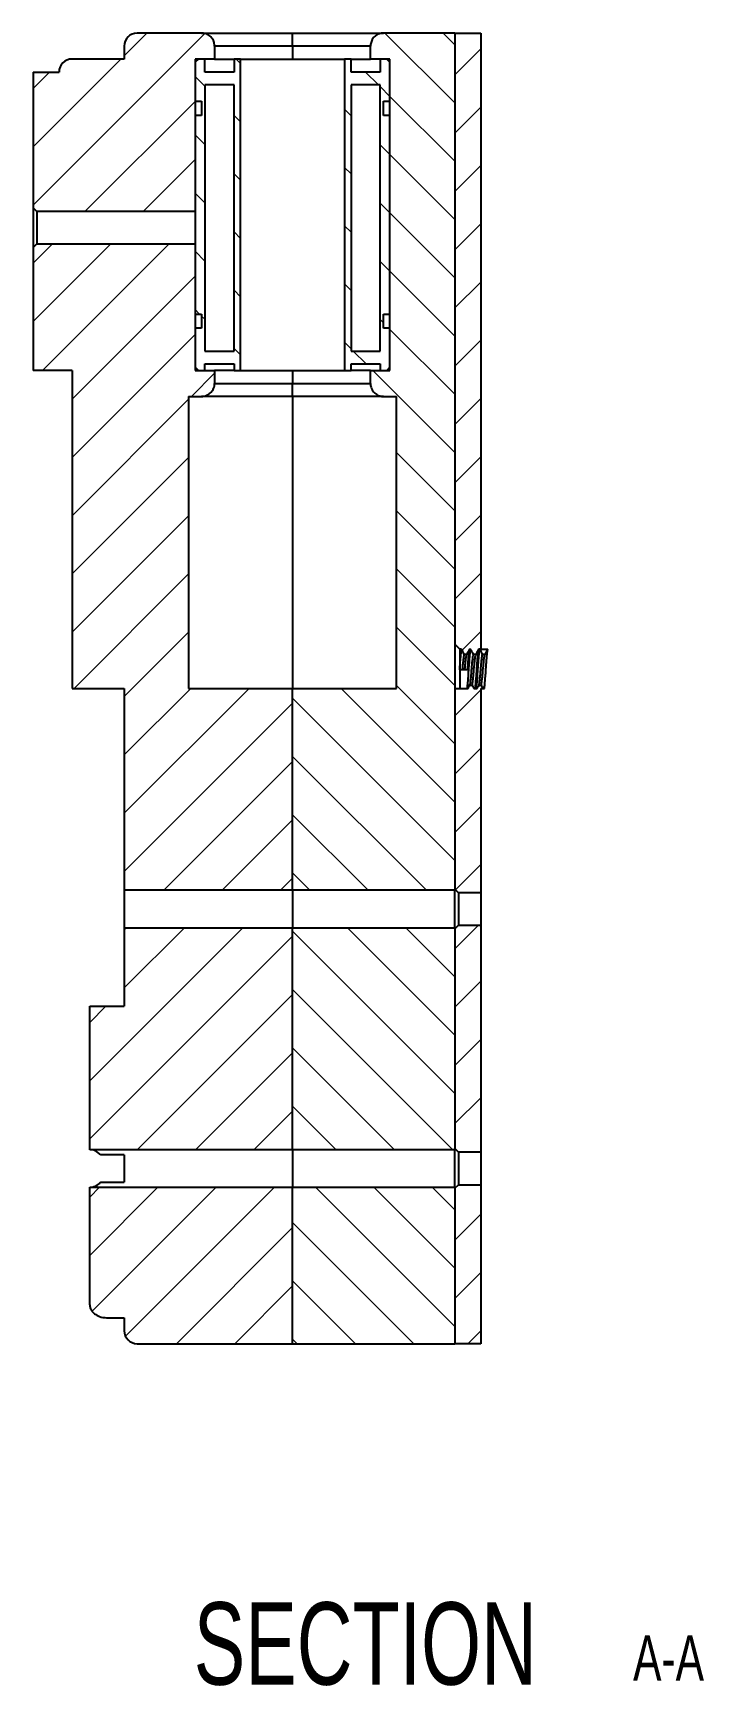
# Model space of a CAD drawing. Header units: millimetres. Extents: x -168 to 836, y 5 to 727.
# Drawn here: x -130.2 to -78.5, y 393.3 to 520.7 of the extents above; entities that cross this region are included whole.
import ezdxf

# ---------------------------------------------------------------- set-up
doc = ezdxf.new("R2010")
doc.units = ezdxf.units.MM
doc.styles.add('SLDTEXTSTYLE3', font='TXT', dxfattribs={"width": 0.7})

# ---------------------------------------------------------------- blocks, each defined once
blk = doc.blocks.new('SW_NOTE_2')
at = {"color": 0, "linetype": 'Continuous', "lineweight": 0, "attachment_point": 2, "style": 'SLDTEXTSTYLE3'}
for s, insert, char_height in [('SECTION', (14.88, 8.19), 6.35), ('A-A', (38.23, 5.65), 3.5)]:
    blk.add_mtext(s, dxfattribs=dict(at, insert=insert, char_height=char_height))

msp = doc.modelspace()

# ---------------------------------------------------------------- hatches: boundary and pattern name
at = {"linetype": 'Continuous', "lineweight": 18}
h = msp.add_hatch(dxfattribs=at)
h.set_pattern_fill('ANSI31', style=0)
edge = h.paths.add_edge_path(flags=0)
edge.add_line((-116.2, 518.67), (-116.2, 519.67))
edge.add_spline(control_points=[(-116.2, 519.67), (-116.2, 519.73), (-116.21, 519.8), (-116.22, 519.86), (-116.24, 519.97), (-116.28, 520.08), (-116.34, 520.17), (-116.4, 520.27), (-116.47, 520.36), (-116.55, 520.43), (-116.64, 520.5), (-116.74, 520.56), (-116.84, 520.6), (-116.95, 520.64), (-117.06, 520.67), (-117.17, 520.67), (-117.18, 520.67), (-117.19, 520.67), (-117.2, 520.67)], knot_values=[0.006066, 0.006066, 0.006066, 0.006066, 0.006252, 0.006252, 0.006252, 0.006588, 0.006588, 0.006588, 0.006924, 0.006924, 0.006924, 0.00726, 0.00726, 0.00726, 0.007595, 0.007595, 0.007595, 0.007628, 0.007628, 0.007628, 0.007628], weights=[1, 1, 1, 1, 1, 1, 1, 1, 1, 1, 1, 1, 1, 1, 1, 1, 1, 1, 1], degree=3, periodic=0)
edge.add_line((-117.2, 520.67), (-122.16, 520.67))
edge.add_arc((-122.16, 519.67), 1, 90, 180)
edge.add_line((-123.16, 519.67), (-123.16, 518.67))
edge.add_line((-123.16, 518.67), (-127.18, 518.67))
edge.add_arc((-127.18, 517.67), 1, 90, 180)
edge.add_line((-128.18, 517.67), (-130.18, 517.67))
edge.add_line((-130.18, 517.67), (-130.18, 507.2))
edge.add_spline(control_points=[(-130.18, 507.2), (-130.09, 507.1), (-130, 507.01), (-129.9, 506.92)], knot_values=[0.002599, 0.002599, 0.002599, 0.002599, 0.002988, 0.002988, 0.002988, 0.002988], weights=[1, 1, 1, 1], degree=3, periodic=0)
edge.add_line((-129.9, 506.92), (-117.7, 506.92))
edge.add_line((-117.7, 506.92), (-117.7, 518.67))
edge.add_line((-117.7, 518.67), (-116.2, 518.67))
h = msp.add_hatch(dxfattribs=at)
h.set_pattern_fill('ANSI31', angle=90, style=0)
edge = h.paths.add_edge_path(flags=0)
edge.add_line((-102.2, 492.67), (-102.2, 470.17))
edge.add_line((-102.2, 470.17), (-110.2, 470.17))
edge.add_line((-110.2, 470.17), (-110.2, 454.62))
edge.add_line((-110.2, 454.62), (-97.7, 454.62))
edge.add_line((-97.7, 454.62), (-97.7, 520.67))
edge.add_line((-97.7, 520.67), (-103.2, 520.67))
edge.add_spline(control_points=[(-103.2, 520.67), (-103.31, 520.67), (-103.42, 520.65), (-103.52, 520.62), (-103.58, 520.6), (-103.65, 520.57), (-103.71, 520.54), (-103.8, 520.48), (-103.89, 520.41), (-103.97, 520.32), (-104.04, 520.24), (-104.1, 520.14), (-104.14, 520.03), (-104.18, 519.93), (-104.2, 519.81), (-104.2, 519.7), (-104.2, 519.69), (-104.2, 519.68), (-104.2, 519.67)], knot_values=[0.005728, 0.005728, 0.005728, 0.005728, 0.006044, 0.006044, 0.006044, 0.006252, 0.006252, 0.006252, 0.006588, 0.006588, 0.006588, 0.006924, 0.006924, 0.006924, 0.00726, 0.00726, 0.00726, 0.00729, 0.00729, 0.00729, 0.00729], weights=[1, 1, 1, 1, 1, 1, 1, 1, 1, 1, 1, 1, 1, 1, 1, 1, 1, 1, 1], degree=3, periodic=0)
edge.add_line((-104.2, 519.67), (-104.2, 518.67))
edge.add_line((-104.2, 518.67), (-102.7, 518.67))
edge.add_line((-102.7, 518.67), (-102.7, 494.67))
edge.add_line((-102.7, 494.67), (-104.2, 494.67))
edge.add_line((-104.2, 494.67), (-104.2, 493.67))
edge.add_spline(control_points=[(-104.2, 493.67), (-104.2, 493.57), (-104.19, 493.47), (-104.16, 493.37), (-104.14, 493.3), (-104.11, 493.24), (-104.07, 493.18), (-104.02, 493.08), (-103.94, 492.99), (-103.86, 492.92), (-103.77, 492.84), (-103.68, 492.78), (-103.57, 492.74), (-103.47, 492.7), (-103.36, 492.68), (-103.24, 492.67), (-103.23, 492.67), (-103.22, 492.67), (-103.2, 492.67)], knot_values=[0.005736, 0.005736, 0.005736, 0.005736, 0.006044, 0.006044, 0.006044, 0.006252, 0.006252, 0.006252, 0.006588, 0.006588, 0.006588, 0.006924, 0.006924, 0.006924, 0.00726, 0.00726, 0.00726, 0.007299, 0.007299, 0.007299, 0.007299], weights=[1, 1, 1, 1, 1, 1, 1, 1, 1, 1, 1, 1, 1, 1, 1, 1, 1, 1, 1], degree=3, periodic=0)
edge.add_line((-103.2, 492.67), (-102.2, 492.67))
h = msp.add_hatch(dxfattribs=at)
h.set_pattern_fill('ANSI31', style=0)
edge = h.paths.add_edge_path(flags=0)
edge.add_line((-97.33, 473.19), (-97.19, 473.19))
edge.add_spline(control_points=[(-97.19, 473.19), (-97.15, 473.13), (-97.12, 473.07), (-97.09, 473.01), (-97.07, 472.97), (-97.05, 472.93), (-97.03, 472.9), (-97.01, 472.86), (-97, 472.83), (-96.98, 472.79)], knot_values=[0, 0, 0, 0, 0.000206, 0.000206, 0.000206, 0.000328, 0.000328, 0.000328, 0.00045, 0.00045, 0.00045, 0.00045], weights=[1, 1, 1, 1, 1, 1, 1, 1, 1, 1], degree=3, periodic=0)
edge.add_line((-96.98, 472.79), (-96.8, 472.79))
edge.add_spline(control_points=[(-96.8, 472.79), (-96.77, 472.85), (-96.73, 472.91), (-96.7, 472.98), (-96.67, 473.01), (-96.65, 473.05), (-96.63, 473.08), (-96.61, 473.12), (-96.59, 473.15), (-96.57, 473.19)], knot_values=[0, 0, 0, 0, 0.000215, 0.000215, 0.000215, 0.000337, 0.000337, 0.000337, 0.00046, 0.00046, 0.00046, 0.00046], weights=[1, 1, 1, 1, 1, 1, 1, 1, 1, 1], degree=3, periodic=0)
edge.add_line((-96.57, 473.19), (-96.49, 473.19))
edge.add_spline(control_points=[(-96.49, 473.19), (-96.45, 473.13), (-96.42, 473.07), (-96.39, 473.01), (-96.37, 472.97), (-96.35, 472.93), (-96.33, 472.9), (-96.31, 472.86), (-96.3, 472.83), (-96.28, 472.79)], knot_values=[0, 0, 0, 0, 0.000206, 0.000206, 0.000206, 0.000328, 0.000328, 0.000328, 0.00045, 0.00045, 0.00045, 0.00045], weights=[1, 1, 1, 1, 1, 1, 1, 1, 1, 1], degree=3, periodic=0)
edge.add_line((-96.28, 472.79), (-96.1, 472.79))
edge.add_spline(control_points=[(-96.1, 472.79), (-96.07, 472.85), (-96.03, 472.91), (-96, 472.98), (-95.97, 473.01), (-95.95, 473.05), (-95.93, 473.08), (-95.91, 473.12), (-95.89, 473.15), (-95.87, 473.19)], knot_values=[0, 0, 0, 0, 0.000215, 0.000215, 0.000215, 0.000337, 0.000337, 0.000337, 0.00046, 0.00046, 0.00046, 0.00046], weights=[1, 1, 1, 1, 1, 1, 1, 1, 1, 1], degree=3, periodic=0)
edge.add_line((-95.87, 473.19), (-95.79, 473.19))
edge.add_spline(control_points=[(-95.79, 473.19), (-95.75, 473.13), (-95.72, 473.07), (-95.69, 473.01), (-95.67, 472.97), (-95.65, 472.93), (-95.63, 472.9), (-95.61, 472.86), (-95.6, 472.83), (-95.58, 472.79)], knot_values=[0, 0, 0, 0, 0.000206, 0.000206, 0.000206, 0.000328, 0.000328, 0.000328, 0.00045, 0.00045, 0.00045, 0.00045], weights=[1, 1, 1, 1, 1, 1, 1, 1, 1, 1], degree=3, periodic=0)
edge.add_line((-95.58, 472.79), (-95.4, 472.79))
edge.add_spline(control_points=[(-95.4, 472.79), (-95.37, 472.85), (-95.33, 472.91), (-95.3, 472.98), (-95.27, 473.01), (-95.25, 473.05), (-95.23, 473.08), (-95.21, 473.12), (-95.19, 473.15), (-95.17, 473.19)], knot_values=[0, 0, 0, 0, 0.000215, 0.000215, 0.000215, 0.000337, 0.000337, 0.000337, 0.00046, 0.00046, 0.00046, 0.00046], weights=[1, 1, 1, 1, 1, 1, 1, 1, 1, 1], degree=3, periodic=0)
edge.add_line((-95.17, 473.19), (-95.7, 473.19))
edge.add_line((-95.7, 473.19), (-95.7, 520.67))
edge.add_line((-95.7, 520.67), (-97.7, 520.67))
edge.add_line((-97.7, 520.67), (-97.7, 473.58))
edge.add_spline(control_points=[(-97.7, 473.58), (-97.58, 473.45), (-97.45, 473.32), (-97.33, 473.19)], knot_values=[0.002967, 0.002967, 0.002967, 0.002967, 0.003506, 0.003506, 0.003506, 0.003506], weights=[1, 1, 1, 1], degree=3, periodic=0)
h = msp.add_hatch(dxfattribs=at)
h.set_pattern_fill('ANSI31', angle=90, style=0)
edge = h.paths.add_edge_path(flags=0)
edge.add_line((-114.2, 518.67), (-114.7, 518.67))
edge.add_line((-114.7, 518.67), (-114.7, 517.67))
edge.add_line((-114.7, 517.67), (-116.95, 517.67))
edge.add_line((-116.95, 517.67), (-116.95, 518.67))
edge.add_line((-116.95, 518.67), (-117.45, 518.67))
edge.add_spline(control_points=[(-117.45, 518.67), (-117.54, 518.59), (-117.62, 518.51), (-117.7, 518.42)], knot_values=[0.033647, 0.033647, 0.033647, 0.033647, 0.034004, 0.034004, 0.034004, 0.034004], weights=[1, 1, 1, 1], degree=3, periodic=0)
edge.add_line((-117.7, 518.42), (-117.7, 515.42))
edge.add_line((-117.7, 515.42), (-117.2, 515.42))
edge.add_line((-117.2, 515.42), (-117.2, 514.32))
edge.add_line((-117.2, 514.32), (-117.7, 514.32))
edge.add_line((-117.7, 514.32), (-117.7, 499.02))
edge.add_line((-117.7, 499.02), (-117.2, 499.02))
edge.add_line((-117.2, 499.02), (-117.2, 497.92))
edge.add_line((-117.2, 497.92), (-117.7, 497.92))
edge.add_line((-117.7, 497.92), (-117.7, 494.92))
edge.add_spline(control_points=[(-117.7, 494.92), (-117.62, 494.84), (-117.54, 494.76), (-117.45, 494.67)], knot_values=[0.01273, 0.01273, 0.01273, 0.01273, 0.013084, 0.013084, 0.013084, 0.013084], weights=[1, 1, 1, 1], degree=3, periodic=0)
edge.add_line((-117.45, 494.67), (-116.95, 494.67))
edge.add_line((-116.95, 494.67), (-116.95, 495.17))
edge.add_line((-116.95, 495.17), (-114.7, 495.17))
edge.add_line((-114.7, 495.17), (-114.7, 494.67))
edge.add_line((-114.7, 494.67), (-114.2, 494.67))
edge.add_line((-114.2, 494.67), (-114.2, 518.67))
h.paths.add_polyline_path([(-114.7, 496.17), (-116.95, 496.17), (-116.95, 516.67), (-114.7, 516.67)], flags=0)
h = msp.add_hatch(dxfattribs=at)
h.set_pattern_fill('ANSI31', angle=90, style=0)
edge = h.paths.add_edge_path(flags=0)
edge.add_line((-103.45, 517.67), (-105.7, 517.67))
edge.add_line((-105.7, 517.67), (-105.7, 518.67))
edge.add_line((-105.7, 518.67), (-106.2, 518.67))
edge.add_line((-106.2, 518.67), (-106.2, 494.67))
edge.add_line((-106.2, 494.67), (-105.7, 494.67))
edge.add_line((-105.7, 494.67), (-105.7, 495.17))
edge.add_line((-105.7, 495.17), (-103.45, 495.17))
edge.add_line((-103.45, 495.17), (-103.45, 494.67))
edge.add_line((-103.45, 494.67), (-102.95, 494.67))
edge.add_spline(control_points=[(-102.95, 494.67), (-102.87, 494.76), (-102.79, 494.84), (-102.7, 494.92)], knot_values=[0.033647, 0.033647, 0.033647, 0.033647, 0.034004, 0.034004, 0.034004, 0.034004], weights=[1, 1, 1, 1], degree=3, periodic=0)
edge.add_line((-102.7, 494.92), (-102.7, 497.92))
edge.add_line((-102.7, 497.92), (-103.2, 497.92))
edge.add_line((-103.2, 497.92), (-103.2, 499.02))
edge.add_line((-103.2, 499.02), (-102.7, 499.02))
edge.add_line((-102.7, 499.02), (-102.7, 514.32))
edge.add_line((-102.7, 514.32), (-103.2, 514.32))
edge.add_line((-103.2, 514.32), (-103.2, 515.42))
edge.add_line((-103.2, 515.42), (-102.7, 515.42))
edge.add_line((-102.7, 515.42), (-102.7, 518.42))
edge.add_spline(control_points=[(-102.7, 518.42), (-102.79, 518.51), (-102.87, 518.59), (-102.95, 518.67)], knot_values=[0.01273, 0.01273, 0.01273, 0.01273, 0.013084, 0.013084, 0.013084, 0.013084], weights=[1, 1, 1, 1], degree=3, periodic=0)
edge.add_line((-102.95, 518.67), (-103.45, 518.67))
edge.add_line((-103.45, 518.67), (-103.45, 517.67))
h.paths.add_polyline_path([(-103.45, 496.17), (-105.7, 496.17), (-105.7, 516.67), (-103.45, 516.67)], flags=0)
h = msp.add_hatch(dxfattribs=at)
h.set_pattern_fill('ANSI31', style=0)
edge = h.paths.add_edge_path(flags=0)
edge.add_line((-118.2, 470.17), (-118.2, 492.67))
edge.add_line((-118.2, 492.67), (-117.2, 492.67))
edge.add_spline(control_points=[(-117.2, 492.67), (-117.15, 492.67), (-117.1, 492.68), (-117.04, 492.68), (-116.93, 492.7), (-116.83, 492.74), (-116.73, 492.79), (-116.63, 492.85), (-116.54, 492.92), (-116.46, 493), (-116.39, 493.08), (-116.33, 493.18), (-116.28, 493.28), (-116.26, 493.35), (-116.23, 493.42), (-116.22, 493.48), (-116.21, 493.55), (-116.2, 493.61), (-116.2, 493.67)], knot_values=[0.004878, 0.004878, 0.004878, 0.004878, 0.005037, 0.005037, 0.005037, 0.005372, 0.005372, 0.005372, 0.005708, 0.005708, 0.005708, 0.006044, 0.006044, 0.006044, 0.006252, 0.006252, 0.006252, 0.00644, 0.00644, 0.00644, 0.00644], weights=[1, 1, 1, 1, 1, 1, 1, 1, 1, 1, 1, 1, 1, 1, 1, 1, 1, 1, 1], degree=3, periodic=0)
edge.add_line((-116.2, 493.67), (-116.2, 494.67))
edge.add_line((-116.2, 494.67), (-117.7, 494.67))
edge.add_line((-117.7, 494.67), (-117.7, 504.42))
edge.add_line((-117.7, 504.42), (-129.9, 504.42))
edge.add_spline(control_points=[(-129.9, 504.42), (-130, 504.33), (-130.09, 504.24), (-130.18, 504.15)], knot_values=[0.006452, 0.006452, 0.006452, 0.006452, 0.006838, 0.006838, 0.006838, 0.006838], weights=[1, 1, 1, 1], degree=3, periodic=0)
edge.add_line((-130.18, 504.15), (-130.18, 494.67))
edge.add_line((-130.18, 494.67), (-127.18, 494.67))
edge.add_line((-127.18, 494.67), (-127.18, 470.17))
edge.add_line((-127.18, 470.17), (-123.16, 470.17))
edge.add_line((-123.16, 470.17), (-123.16, 454.62))
edge.add_line((-123.16, 454.62), (-110.2, 454.62))
edge.add_line((-110.2, 454.62), (-110.2, 470.17))
edge.add_line((-110.2, 470.17), (-118.2, 470.17))
h = msp.add_hatch(dxfattribs=at)
h.set_pattern_fill('ANSI31', style=0)
edge = h.paths.add_edge_path(flags=0)
edge.add_spline(control_points=[(-96.54, 470.41), (-96.57, 470.37), (-96.6, 470.32), (-96.62, 470.28), (-96.64, 470.24), (-96.66, 470.21), (-96.68, 470.17)], knot_values=[0, 0, 0, 0, 0.000156, 0.000156, 0.000156, 0.000278, 0.000278, 0.000278, 0.000278], weights=[1, 1, 1, 1, 1, 1, 1], degree=3, periodic=0)
edge.add_line((-96.68, 470.17), (-97.7, 470.17))
edge.add_line((-97.7, 470.17), (-97.7, 454.7))
edge.add_line((-97.7, 454.7), (-97.43, 454.42))
edge.add_line((-97.43, 454.42), (-95.7, 454.42))
edge.add_line((-95.7, 454.42), (-95.7, 470.17))
edge.add_line((-95.7, 470.17), (-95.54, 470.17))
edge.add_spline(control_points=[(-95.54, 470.17), (-95.57, 470.22), (-95.59, 470.26), (-95.61, 470.3), (-95.63, 470.34), (-95.65, 470.38), (-95.67, 470.41)], knot_values=[0, 0, 0, 0, 0.000149, 0.000149, 0.000149, 0.000272, 0.000272, 0.000272, 0.000272], weights=[1, 1, 1, 1, 1, 1, 1], degree=3, periodic=0)
edge.add_line((-95.67, 470.41), (-95.84, 470.41))
edge.add_spline(control_points=[(-95.84, 470.41), (-95.87, 470.37), (-95.9, 470.32), (-95.92, 470.28), (-95.94, 470.24), (-95.96, 470.21), (-95.98, 470.17)], knot_values=[0, 0, 0, 0, 0.000156, 0.000156, 0.000156, 0.000278, 0.000278, 0.000278, 0.000278], weights=[1, 1, 1, 1, 1, 1, 1], degree=3, periodic=0)
edge.add_line((-95.98, 470.17), (-96.24, 470.17))
edge.add_spline(control_points=[(-96.24, 470.17), (-96.27, 470.22), (-96.29, 470.26), (-96.31, 470.3), (-96.33, 470.34), (-96.35, 470.38), (-96.37, 470.41)], knot_values=[0, 0, 0, 0, 0.000149, 0.000149, 0.000149, 0.000272, 0.000272, 0.000272, 0.000272], weights=[1, 1, 1, 1, 1, 1, 1], degree=3, periodic=0)
edge.add_line((-96.37, 470.41), (-96.54, 470.41))
h = msp.add_hatch(dxfattribs=at)
h.set_pattern_fill('ANSI31', style=0)
h.paths.add_polyline_path([(-123.16, 445.67), (-125.82, 445.67), (-125.82, 434.62), (-110.2, 434.62), (-110.2, 451.72), (-123.16, 451.72)], flags=0)
h = msp.add_hatch(dxfattribs=at)
h.set_pattern_fill('ANSI31', angle=90, style=0)
h.paths.add_polyline_path([(-110.2, 451.72), (-110.2, 434.62), (-97.7, 434.62), (-97.7, 451.72)], flags=0)
h = msp.add_hatch(dxfattribs=at)
h.set_pattern_fill('ANSI31', style=0)
h.paths.add_polyline_path([(-97.43, 434.42), (-95.7, 434.42), (-95.7, 451.92), (-97.43, 451.92), (-97.7, 451.65), (-97.7, 434.7)], flags=0)
h = msp.add_hatch(dxfattribs=at)
h.set_pattern_fill('ANSI31', style=0)
h.paths.add_polyline_path([(-97.7, 419.67), (-95.7, 419.67), (-95.7, 431.92), (-97.43, 431.92), (-97.7, 431.65)], flags=0)
h = msp.add_hatch(dxfattribs=at)
h.set_pattern_fill('ANSI31', style=0)
edge = h.paths.add_edge_path(flags=0)
edge.add_line((-125.82, 431.72), (-125.82, 422.67))
edge.add_spline(control_points=[(-125.82, 422.67), (-125.82, 422.59), (-125.8, 422.5), (-125.78, 422.42), (-125.75, 422.34), (-125.71, 422.26), (-125.65, 422.19), (-125.6, 422.11), (-125.53, 422.03), (-125.45, 421.97), (-125.34, 421.88), (-125.2, 421.81), (-125.07, 421.76), (-124.89, 421.7), (-124.71, 421.67), (-124.52, 421.67), (-124.52, 421.67), (-124.52, 421.67), (-124.51, 421.67)], knot_values=[0.004098, 0.004098, 0.004098, 0.004098, 0.004351, 0.004351, 0.004351, 0.004616, 0.004616, 0.004616, 0.004911, 0.004911, 0.004911, 0.00535, 0.00535, 0.00535, 0.005901, 0.005901, 0.005901, 0.005912, 0.005912, 0.005912, 0.005912], weights=[1, 1, 1, 1, 1, 1, 1, 1, 1, 1, 1, 1, 1, 1, 1, 1, 1, 1, 1], degree=3, periodic=0)
edge.add_line((-124.51, 421.67), (-123.16, 421.67))
edge.add_line((-123.16, 421.67), (-123.16, 420.67))
edge.add_arc((-122.16, 420.67), 1, 180, 270)
edge.add_line((-122.16, 419.67), (-110.2, 419.67))
edge.add_line((-110.2, 419.67), (-110.2, 431.72))
edge.add_line((-110.2, 431.72), (-125.82, 431.72))
h = msp.add_hatch(dxfattribs=at)
h.set_pattern_fill('ANSI31', angle=90, style=0)
h.paths.add_polyline_path([(-110.2, 431.72), (-110.2, 419.67), (-97.7, 419.67), (-97.7, 431.72)], flags=0)

# ---------------------------------------------------------------- linework, layer by layer
at = {"color": 7, "linetype": 'Continuous', "lineweight": 25}
for p, q in [((-117.2, 520.67), (-122.16, 520.67)), ((-117.2, 520.67), (-110.2, 520.67)), ((-110.2, 519.67), (-110.2, 520.67)), ((-110.2, 520.67), (-103.2, 520.67)), ((-97.7, 520.67), (-103.2, 520.67)), ((-97.7, 520.67), (-97.7, 454.62)), ((-97.7, 520.67), (-95.7, 520.67)), ((-97.7, 520.67), (-97.7, 473.58)), ((-95.7, 520.67), (-95.7, 473.19)), ((-123.16, 518.67), (-127.18, 518.67)), ((-123.16, 519.67), (-123.16, 518.67)), ((-117.45, 518.67), (-117.7, 518.42)), ((-117.7, 518.67), (-117.7, 506.92)), ((-116.2, 518.67), (-117.7, 518.67)), ((-116.95, 518.67), (-117.45, 518.67)), ((-116.95, 517.67), (-116.95, 518.67)), ((-116.2, 519.67), (-116.2, 518.67)), ((-110.2, 519.67), (-116.2, 519.67)), ((-116.2, 518.67), (-114.7, 518.67)), ((-114.7, 518.67), (-114.7, 517.67)), ((-114.2, 518.67), (-114.7, 518.67)), ((-114.2, 494.67), (-114.2, 518.67)), ((-114.2, 518.67), (-106.2, 518.67)), ((-110.2, 519.67), (-110.2, 518.67)), ((-104.2, 519.67), (-110.2, 519.67)), ((-106.2, 518.67), (-106.2, 494.67)), ((-105.7, 518.67), (-106.2, 518.67)), ((-105.7, 517.67), (-105.7, 518.67)), ((-105.7, 518.67), (-104.2, 518.67)), ((-104.2, 518.67), (-104.2, 519.67)), ((-102.7, 518.67), (-104.2, 518.67)), ((-103.45, 518.67), (-103.45, 517.67)), ((-102.95, 518.67), (-103.45, 518.67)), ((-102.7, 518.42), (-102.95, 518.67)), ((-102.7, 494.67), (-102.7, 518.67)), ((-130.18, 517.67), (-130.18, 507.2)), ((-130.18, 517.67), (-128.18, 517.67)), ((-117.7, 518.42), (-117.7, 515.42)), ((-114.7, 517.67), (-116.95, 517.67)), ((-103.45, 517.67), (-105.7, 517.67)), ((-102.7, 515.42), (-102.7, 518.42)), ((-116.95, 516.67), (-116.95, 496.17)), ((-114.7, 516.67), (-116.95, 516.67)), ((-114.7, 496.17), (-114.7, 516.67)), ((-105.7, 516.67), (-105.7, 496.17)), ((-103.45, 516.67), (-105.7, 516.67)), ((-103.45, 496.17), (-103.45, 516.67)), ((-117.7, 515.42), (-117.2, 515.42)), ((-117.2, 515.42), (-117.2, 514.32)), ((-103.2, 514.32), (-103.2, 515.42)), ((-103.2, 515.42), (-102.7, 515.42)), ((-117.7, 514.32), (-117.7, 499.02)), ((-117.2, 514.32), (-117.7, 514.32)), ((-102.7, 514.32), (-103.2, 514.32)), ((-102.7, 499.02), (-102.7, 514.32)), ((-129.9, 506.92), (-130.18, 507.2)), ((-130.18, 507.2), (-130.18, 504.15)), ((-117.7, 506.92), (-129.9, 506.92)), ((-129.9, 506.92), (-129.9, 504.42)), ((-130.18, 504.15), (-129.9, 504.42)), ((-129.9, 504.42), (-117.7, 504.42)), ((-117.7, 504.42), (-117.7, 494.67)), ((-130.18, 504.15), (-130.18, 494.67)), ((-117.7, 499.02), (-117.2, 499.02)), ((-117.2, 499.02), (-117.2, 497.92)), ((-103.2, 497.92), (-103.2, 499.02)), ((-103.2, 499.02), (-102.7, 499.02)), ((-117.7, 497.92), (-117.7, 494.92)), ((-117.2, 497.92), (-117.7, 497.92)), ((-102.7, 497.92), (-103.2, 497.92)), ((-102.7, 494.92), (-102.7, 497.92)), ((-116.95, 496.17), (-114.7, 496.17)), ((-105.7, 496.17), (-103.45, 496.17)), ((-127.18, 494.67), (-130.18, 494.67)), ((-127.18, 494.67), (-127.18, 470.17)), ((-117.7, 494.92), (-117.45, 494.67)), ((-117.7, 494.67), (-116.2, 494.67)), ((-117.45, 494.67), (-116.95, 494.67)), ((-116.95, 494.67), (-116.95, 495.17)), ((-116.95, 495.17), (-114.7, 495.17)), ((-116.2, 494.67), (-116.2, 493.67)), ((-114.7, 494.67), (-116.2, 494.67)), ((-114.7, 495.17), (-114.7, 494.67)), ((-114.7, 494.67), (-114.2, 494.67)), ((-114.2, 494.67), (-106.2, 494.67)), ((-110.2, 494.67), (-110.2, 493.67)), ((-106.2, 494.67), (-105.7, 494.67)), ((-105.7, 494.67), (-105.7, 495.17)), ((-105.7, 495.17), (-103.45, 495.17)), ((-104.2, 494.67), (-105.7, 494.67)), ((-104.2, 493.67), (-104.2, 494.67)), ((-104.2, 494.67), (-102.7, 494.67)), ((-103.45, 495.17), (-103.45, 494.67)), ((-103.45, 494.67), (-102.95, 494.67)), ((-102.95, 494.67), (-102.7, 494.92)), ((-116.2, 493.67), (-110.2, 493.67)), ((-110.2, 492.67), (-110.2, 493.67)), ((-110.2, 493.67), (-104.2, 493.67)), ((-118.2, 492.67), (-118.2, 470.17)), ((-118.2, 492.67), (-117.2, 492.67)), ((-110.2, 492.67), (-117.2, 492.67)), ((-110.2, 492.67), (-110.2, 470.17)), ((-103.2, 492.67), (-110.2, 492.67)), ((-103.2, 492.67), (-102.2, 492.67)), ((-102.2, 470.17), (-102.2, 492.67)), ((-97.33, 473.19), (-97.33, 471.6)), ((-97.19, 473.19), (-97.33, 473.19)), ((-96.8, 472.79), (-96.98, 472.79)), ((-96.49, 473.19), (-96.57, 473.19)), ((-96.1, 472.79), (-96.28, 472.79)), ((-95.79, 473.19), (-95.87, 473.19)), ((-95.7, 473.19), (-95.17, 473.19)), ((-95.4, 472.79), (-95.58, 472.79)), ((-97.11, 471.6), (-97.33, 471.6)), ((-97.33, 471.6), (-97.33, 470.17)), ((-96.94, 471.6), (-97.11, 471.6)), ((-96.72, 471.6), (-96.94, 471.6)), ((-127.18, 470.17), (-123.16, 470.17)), ((-123.16, 470.17), (-123.16, 454.62)), ((-118.2, 470.17), (-110.2, 470.17)), ((-110.2, 454.62), (-110.2, 470.17)), ((-110.2, 470.17), (-102.2, 470.17)), ((-97.7, 470.17), (-96.68, 470.17)), ((-97.7, 470.17), (-97.7, 454.7)), ((-96.54, 470.41), (-96.37, 470.41)), ((-96.24, 470.17), (-95.98, 470.17)), ((-95.84, 470.41), (-95.67, 470.41)), ((-95.7, 470.17), (-95.54, 470.17)), ((-95.7, 470.17), (-95.7, 454.42)), ((-110.2, 454.62), (-123.16, 454.62)), ((-123.16, 454.62), (-123.16, 451.72)), ((-110.2, 454.62), (-110.2, 451.72)), ((-97.7, 454.62), (-110.2, 454.62)), ((-97.43, 454.42), (-97.7, 454.7)), ((-97.7, 451.72), (-97.7, 454.62)), ((-95.7, 454.42), (-97.43, 454.42)), ((-97.43, 454.42), (-97.43, 451.92)), ((-95.7, 454.42), (-95.7, 451.92)), ((-123.16, 451.72), (-123.16, 445.67)), ((-123.16, 451.72), (-110.2, 451.72)), ((-110.2, 434.62), (-110.2, 451.72)), ((-110.2, 451.72), (-97.7, 451.72)), ((-97.7, 451.65), (-97.43, 451.92)), ((-97.7, 451.72), (-97.7, 434.62)), ((-97.7, 451.65), (-97.7, 434.7)), ((-97.43, 451.92), (-95.7, 451.92)), ((-95.7, 451.92), (-95.7, 434.42)), ((-125.82, 434.62), (-125.82, 445.67)), ((-125.82, 445.67), (-123.16, 445.67)), ((-110.2, 434.62), (-125.82, 434.62)), ((-110.2, 434.62), (-110.2, 431.72)), ((-97.7, 434.62), (-110.2, 434.62)), ((-97.43, 434.42), (-97.7, 434.7)), ((-97.7, 431.72), (-97.7, 434.62)), ((-95.7, 434.42), (-97.43, 434.42)), ((-97.43, 434.42), (-97.43, 431.92)), ((-95.7, 434.42), (-95.7, 431.92)), ((-123.16, 434.22), (-124.96, 434.22)), ((-123.16, 434.22), (-123.16, 432.12)), ((-124.96, 432.12), (-123.16, 432.12)), ((-97.7, 431.65), (-97.43, 431.92)), ((-97.43, 431.92), (-95.7, 431.92)), ((-95.7, 431.92), (-95.7, 419.67)), ((-125.82, 431.72), (-110.2, 431.72)), ((-125.82, 422.67), (-125.82, 431.72)), ((-110.2, 419.67), (-110.2, 431.72)), ((-110.2, 431.72), (-97.7, 431.72)), ((-97.7, 431.72), (-97.7, 419.67)), ((-97.7, 431.65), (-97.7, 419.67)), ((-124.51, 421.67), (-123.16, 421.67)), ((-123.16, 421.67), (-123.16, 420.67)), ((-122.16, 419.67), (-110.2, 419.67)), ((-110.2, 419.67), (-97.7, 419.67)), ((-95.7, 419.67), (-97.7, 419.67))]:
    msp.add_line(p, q, dxfattribs=at)
for centre, start, end in [((-122.16, 519.67), 90, 180), ((-127.18, 517.67), 90, 180), ((-122.16, 420.67), 180, 270)]:
    msp.add_arc(centre, 1, start, end, dxfattribs=at)
for points, knots in [([(-116.2, 519.67), (-116.21, 519.73), (-116.22, 519.91), (-116.32, 520.18), (-116.54, 520.45), (-116.83, 520.62), (-117.07, 520.67), (-117.19, 520.67), (-117.2, 520.67)], [0, 0, 0, 0, 0.120173, 0.334838, 0.549503, 0.764172, 0.978847, 1, 1, 1, 1]), ([(-103.2, 520.67), (-103.31, 520.66), (-103.49, 520.65), (-103.75, 520.52), (-103.98, 520.33), (-104.15, 520.04), (-104.2, 519.8), (-104.2, 519.68), (-104.2, 519.67)], [0, 0, 0, 0, 0.202016, 0.336373, 0.551023, 0.765673, 0.980318, 1, 1, 1, 1]), ([(-117.2, 492.67), (-117.15, 492.67), (-116.99, 492.68), (-116.72, 492.78), (-116.45, 492.99), (-116.29, 493.24), (-116.21, 493.48), (-116.21, 493.61), (-116.2, 493.67)], [0, 0, 0, 0, 0.102037, 0.316571, 0.531106, 0.745637, 0.879907, 1, 1, 1, 1]), ([(-104.2, 493.67), (-104.2, 493.57), (-104.18, 493.4), (-104.06, 493.13), (-103.87, 492.9), (-103.58, 492.72), (-103.34, 492.67), (-103.22, 492.67), (-103.2, 492.67)], [0, 0, 0, 0, 0.196613, 0.330934, 0.545569, 0.760204, 0.974843, 1, 1, 1, 1]), ([(-97.33, 471.6), (-97.32, 471.77), (-97.31, 471.95), (-97.28, 472.29), (-97.27, 472.46), (-97.24, 472.75), (-97.23, 472.87), (-97.21, 473.02), (-97.21, 473.06), (-97.2, 473.13), (-97.19, 473.16), (-97.19, 473.19)], [0, 0, 0, 0, 0.25, 0.25, 0.5, 0.5, 0.75, 0.75, 0.875, 0.875, 1, 1, 1, 1]), ([(-96.98, 472.79), (-97, 472.83), (-97.01, 472.86), (-97.03, 472.9), (-97.05, 472.93), (-97.07, 472.97), (-97.09, 473.01), (-97.12, 473.07), (-97.15, 473.13), (-97.19, 473.19)], [0, 0, 0, 0, 0.0001222859, 0.0001222859, 0.0001222859, 0.0002445713, 0.0002445713, 0.0002445713, 0.0004504027, 0.0004504027, 0.0004504027, 0.0004504027]), ([(-97.11, 471.6), (-97.1, 471.72), (-97.09, 471.85), (-97.07, 472.1), (-97.05, 472.22), (-97.03, 472.43), (-97.02, 472.53), (-97, 472.68), (-96.99, 472.74), (-96.98, 472.79)], [0, 0, 0, 0, 0.25, 0.25, 0.5, 0.5, 0.75, 0.75, 1, 1, 1, 1]), ([(-96.94, 471.6), (-96.93, 471.72), (-96.91, 471.85), (-96.89, 472.1), (-96.88, 472.22), (-96.86, 472.43), (-96.84, 472.53), (-96.82, 472.68), (-96.81, 472.74), (-96.8, 472.79)], [0, 0, 0, 0, 0.25, 0.25, 0.5, 0.5, 0.75, 0.75, 1, 1, 1, 1]), ([(-96.57, 473.19), (-96.59, 473.15), (-96.61, 473.12), (-96.63, 473.08), (-96.65, 473.05), (-96.67, 473.01), (-96.7, 472.98), (-96.73, 472.91), (-96.77, 472.85), (-96.8, 472.79)], [0, 0, 0, 0, 0.000122285, 0.000122285, 0.000122285, 0.0002445699, 0.0002445699, 0.0002445699, 0.0004595558, 0.0004595558, 0.0004595558, 0.0004595558]), ([(-96.75, 470.17), (-96.74, 470.25), (-96.73, 470.35), (-96.7, 470.58), (-96.69, 470.72), (-96.67, 471.02), (-96.66, 471.17), (-96.64, 471.49), (-96.63, 471.64), (-96.61, 471.96), (-96.59, 472.12), (-96.57, 472.42), (-96.56, 472.56), (-96.54, 472.81), (-96.53, 472.91), (-96.51, 473.04), (-96.51, 473.07), (-96.5, 473.14), (-96.49, 473.17), (-96.49, 473.19)], [0, 0, 0, 0, 0.125, 0.125, 0.25, 0.25, 0.375, 0.375, 0.5, 0.5, 0.625, 0.625, 0.75, 0.75, 0.875, 0.875, 0.9375, 0.9375, 1, 1, 1, 1]), ([(-96.72, 471.6), (-96.71, 471.77), (-96.69, 471.95), (-96.67, 472.29), (-96.66, 472.46), (-96.63, 472.75), (-96.62, 472.87), (-96.6, 473.02), (-96.6, 473.06), (-96.59, 473.13), (-96.58, 473.16), (-96.57, 473.19)], [0, 0, 0, 0, 0.25, 0.25, 0.5, 0.5, 0.75, 0.75, 0.875, 0.875, 1, 1, 1, 1]), ([(-96.54, 470.41), (-96.53, 470.46), (-96.52, 470.52), (-96.5, 470.67), (-96.49, 470.77), (-96.47, 470.98), (-96.45, 471.1), (-96.43, 471.35), (-96.42, 471.48), (-96.4, 471.72), (-96.39, 471.85), (-96.37, 472.1), (-96.35, 472.22), (-96.33, 472.43), (-96.32, 472.53), (-96.3, 472.68), (-96.29, 472.74), (-96.28, 472.79)], [0, 0, 0, 0, 0.125, 0.125, 0.25, 0.25, 0.375, 0.375, 0.5, 0.5, 0.625, 0.625, 0.75, 0.75, 0.875, 0.875, 1, 1, 1, 1]), ([(-96.28, 472.79), (-96.3, 472.83), (-96.31, 472.86), (-96.33, 472.9), (-96.35, 472.93), (-96.37, 472.97), (-96.39, 473.01), (-96.42, 473.07), (-96.45, 473.13), (-96.49, 473.19)], [0, 0, 0, 0, 0.0001222859, 0.0001222859, 0.0001222859, 0.0002445713, 0.0002445713, 0.0002445713, 0.0004504027, 0.0004504027, 0.0004504027, 0.0004504027]), ([(-96.37, 470.41), (-96.36, 470.46), (-96.35, 470.52), (-96.33, 470.67), (-96.32, 470.77), (-96.29, 470.98), (-96.28, 471.1), (-96.26, 471.35), (-96.25, 471.48), (-96.23, 471.72), (-96.21, 471.85), (-96.19, 472.1), (-96.18, 472.22), (-96.16, 472.43), (-96.14, 472.53), (-96.12, 472.68), (-96.11, 472.74), (-96.1, 472.79)], [0, 0, 0, 0, 0.125, 0.125, 0.25, 0.25, 0.375, 0.375, 0.5, 0.5, 0.625, 0.625, 0.75, 0.75, 0.875, 0.875, 1, 1, 1, 1]), ([(-96.13, 470.17), (-96.12, 470.25), (-96.11, 470.35), (-96.09, 470.58), (-96.08, 470.72), (-96.06, 471.02), (-96.04, 471.17), (-96.02, 471.49), (-96.01, 471.64), (-95.99, 471.96), (-95.98, 472.12), (-95.96, 472.42), (-95.95, 472.56), (-95.92, 472.81), (-95.91, 472.91), (-95.9, 473.04), (-95.89, 473.07), (-95.88, 473.14), (-95.88, 473.17), (-95.87, 473.19)], [0, 0, 0, 0, 0.125, 0.125, 0.25, 0.25, 0.375, 0.375, 0.5, 0.5, 0.625, 0.625, 0.75, 0.75, 0.875, 0.875, 0.9375, 0.9375, 1, 1, 1, 1]), ([(-95.87, 473.19), (-95.89, 473.15), (-95.91, 473.12), (-95.93, 473.08), (-95.95, 473.05), (-95.97, 473.01), (-96, 472.98), (-96.03, 472.91), (-96.07, 472.85), (-96.1, 472.79)], [0, 0, 0, 0, 0.000122285, 0.000122285, 0.000122285, 0.0002445699, 0.0002445699, 0.0002445699, 0.0004595558, 0.0004595558, 0.0004595558, 0.0004595558]), ([(-96.05, 470.17), (-96.04, 470.25), (-96.03, 470.35), (-96, 470.58), (-95.99, 470.72), (-95.97, 471.02), (-95.96, 471.17), (-95.94, 471.49), (-95.93, 471.64), (-95.91, 471.96), (-95.89, 472.12), (-95.87, 472.42), (-95.86, 472.56), (-95.84, 472.81), (-95.83, 472.91), (-95.81, 473.04), (-95.81, 473.07), (-95.8, 473.14), (-95.79, 473.17), (-95.79, 473.19)], [0, 0, 0, 0, 0.125, 0.125, 0.25, 0.25, 0.375, 0.375, 0.5, 0.5, 0.625, 0.625, 0.75, 0.75, 0.875, 0.875, 0.9375, 0.9375, 1, 1, 1, 1]), ([(-95.84, 470.41), (-95.83, 470.46), (-95.82, 470.52), (-95.8, 470.67), (-95.79, 470.77), (-95.77, 470.98), (-95.75, 471.1), (-95.73, 471.35), (-95.72, 471.48), (-95.7, 471.72), (-95.69, 471.85), (-95.67, 472.1), (-95.65, 472.22), (-95.63, 472.43), (-95.62, 472.53), (-95.6, 472.68), (-95.59, 472.74), (-95.58, 472.79)], [0, 0, 0, 0, 0.125, 0.125, 0.25, 0.25, 0.375, 0.375, 0.5, 0.5, 0.625, 0.625, 0.75, 0.75, 0.875, 0.875, 1, 1, 1, 1]), ([(-95.58, 472.79), (-95.6, 472.83), (-95.61, 472.86), (-95.63, 472.9), (-95.65, 472.93), (-95.67, 472.97), (-95.69, 473.01), (-95.72, 473.07), (-95.75, 473.13), (-95.79, 473.19)], [0, 0, 0, 0, 0.0001222859, 0.0001222859, 0.0001222859, 0.0002445713, 0.0002445713, 0.0002445713, 0.0004504027, 0.0004504027, 0.0004504027, 0.0004504027]), ([(-95.67, 470.41), (-95.66, 470.46), (-95.65, 470.52), (-95.63, 470.67), (-95.62, 470.77), (-95.59, 470.98), (-95.58, 471.1), (-95.56, 471.35), (-95.55, 471.48), (-95.53, 471.72), (-95.51, 471.85), (-95.49, 472.1), (-95.48, 472.22), (-95.46, 472.43), (-95.44, 472.53), (-95.42, 472.68), (-95.41, 472.74), (-95.4, 472.79)], [0, 0, 0, 0, 0.125, 0.125, 0.25, 0.25, 0.375, 0.375, 0.5, 0.5, 0.625, 0.625, 0.75, 0.75, 0.875, 0.875, 1, 1, 1, 1]), ([(-95.43, 470.17), (-95.42, 470.25), (-95.41, 470.35), (-95.39, 470.58), (-95.38, 470.72), (-95.36, 471.02), (-95.34, 471.17), (-95.32, 471.49), (-95.31, 471.64), (-95.29, 471.96), (-95.28, 472.12), (-95.26, 472.42), (-95.25, 472.56), (-95.22, 472.81), (-95.21, 472.91), (-95.2, 473.04), (-95.19, 473.07), (-95.18, 473.14), (-95.18, 473.17), (-95.17, 473.19)], [0, 0, 0, 0, 0.125, 0.125, 0.25, 0.25, 0.375, 0.375, 0.5, 0.5, 0.625, 0.625, 0.75, 0.75, 0.875, 0.875, 0.9375, 0.9375, 1, 1, 1, 1]), ([(-95.17, 473.19), (-95.19, 473.15), (-95.21, 473.12), (-95.23, 473.08), (-95.25, 473.05), (-95.27, 473.01), (-95.3, 472.98), (-95.33, 472.91), (-95.37, 472.85), (-95.4, 472.79)], [0, 0, 0, 0, 0.000122285, 0.000122285, 0.000122285, 0.0002445699, 0.0002445699, 0.0002445699, 0.0004595558, 0.0004595558, 0.0004595558, 0.0004595558]), ([(-96.68, 470.17), (-96.66, 470.21), (-96.64, 470.24), (-96.62, 470.28), (-96.6, 470.32), (-96.57, 470.37), (-96.54, 470.41)], [0, 0, 0, 0, 0.000122285, 0.000122285, 0.000122285, 0.0002778008, 0.0002778008, 0.0002778008, 0.0002778008]), ([(-96.37, 470.41), (-96.35, 470.38), (-96.33, 470.34), (-96.31, 470.3), (-96.29, 470.26), (-96.27, 470.22), (-96.24, 470.17)], [0, 0, 0, 0, 0.0001222859, 0.0001222859, 0.0001222859, 0.0002717636, 0.0002717636, 0.0002717636, 0.0002717636]), ([(-95.98, 470.17), (-95.96, 470.21), (-95.94, 470.24), (-95.92, 470.28), (-95.9, 470.32), (-95.87, 470.37), (-95.84, 470.41)], [0, 0, 0, 0, 0.000122285, 0.000122285, 0.000122285, 0.0002778008, 0.0002778008, 0.0002778008, 0.0002778008]), ([(-95.67, 470.41), (-95.65, 470.38), (-95.63, 470.34), (-95.61, 470.3), (-95.59, 470.26), (-95.57, 470.22), (-95.54, 470.17)], [0, 0, 0, 0, 0.0001222859, 0.0001222859, 0.0001222859, 0.0002717636, 0.0002717636, 0.0002717636, 0.0002717636]), ([(-124.96, 434.22), (-125.11, 434.34), (-125.38, 434.58), (-125.68, 434.61), (-125.82, 434.62)], [0, 0, 0, 0, 0.529264, 1, 1, 1, 1]), ([(-125.82, 431.72), (-125.75, 431.73), (-125.52, 431.74), (-125.22, 431.87), (-125.02, 432.07), (-124.96, 432.12)], [0, 0, 0, 0, 0.218947, 0.781805, 1, 1, 1, 1]), ([(-125.82, 422.67), (-125.81, 422.59), (-125.79, 422.41), (-125.66, 422.17), (-125.42, 421.93), (-125.04, 421.73), (-124.7, 421.67), (-124.52, 421.67), (-124.51, 421.67)], [0, 0, 0, 0, 0.13938, 0.286243, 0.449352, 0.690935, 0.993542, 1, 1, 1, 1])]:
    msp.add_open_spline(points, degree=3, knots=knots, dxfattribs=at)
for points in [[(-97.33, 473.19), (-97.45, 473.32), (-97.58, 473.45), (-97.7, 473.58)], [(-95.54, 470.17), (-95.51, 470.17), (-95.48, 470.17), (-95.43, 470.17)]]:
    msp.add_open_spline(points, degree=3, dxfattribs=at)

# ---------------------------------------------------------------- block references
at = {"color": 7, "linetype": 'Continuous', "lineweight": 0}
msp.add_blockref('SW_NOTE_2', (-119.48, 391.55), dxfattribs=at)

doc.saveas('drawing.dxf')
